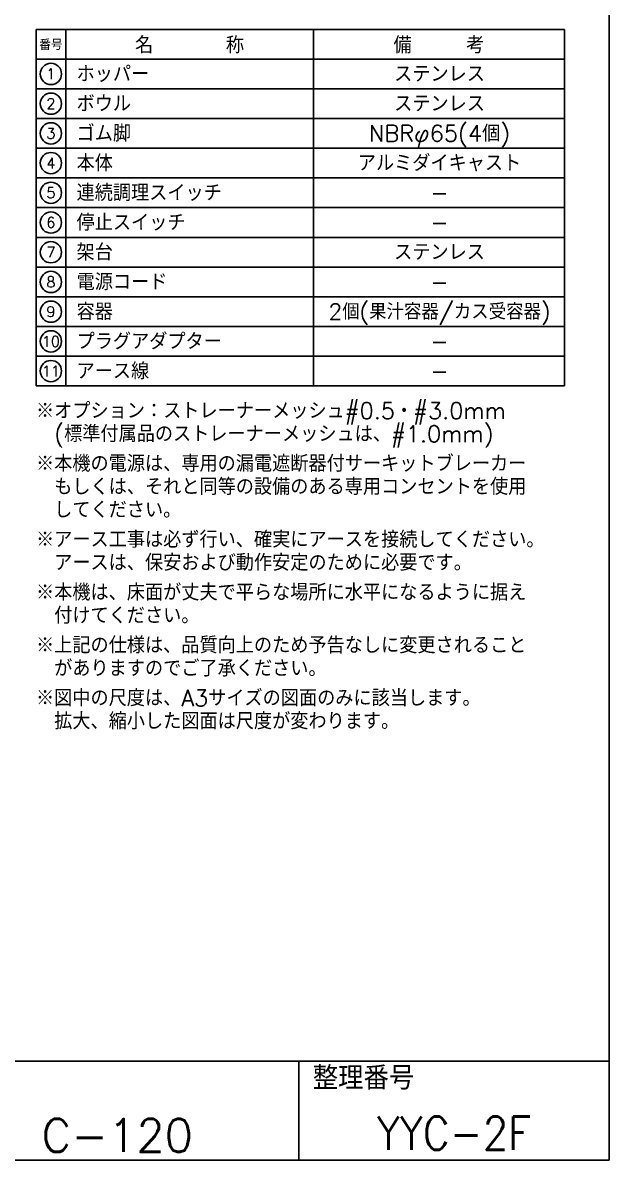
# Model space of a CAD drawing. Extents: x 230 to 4050, y 0 to 2754.
# Drawn here: x 3162 to 4050, y 0 to 1723 of the extents above; entities that cross this region are included whole.
import ezdxf
from ezdxf.enums import TextEntityAlignment as Align

# ---------------------------------------------------------------- set-up
doc = ezdxf.new("R2010")
doc.units = 0
doc.layers.add('SIYOU', color=7, linetype='CONTINUOUS')
doc.layers.add('WAKU', color=7, linetype='CONTINUOUS')
doc.styles.get("Standard").update_dxf_attribs({"font": 'ROMANS', "bigfont": 'EXTFONT.shx'})

msp = doc.modelspace()

# ---------------------------------------------------------------- linework, layer by layer
at = {"layer": 'SIYOU', "color": 6}
for p, q in [((3182, 1712.5), (3182, 1172.5)), ((3982, 1712.5), (3182, 1712.5)), ((3982, 1712.5), (3982, 1172.5)), ((3982, 1172.5), (3182, 1172.5))]:
    msp.add_line(p, q, dxfattribs=at)
at = {"layer": 'SIYOU', "color": 7}
for p, q in [((3227, 1712.5), (3227, 1172.5)), ((3602, 1712.5), (3602, 1172.5)), ((3982, 1667.5), (3182, 1667.5)), ((3982, 1622.5), (3182, 1622.5)), ((3982, 1577.5), (3182, 1577.5)), ((3982, 1532.5), (3182, 1532.5)), ((3982, 1487.5), (3182, 1487.5)), ((3982, 1442.5), (3182, 1442.5)), ((3982, 1397.5), (3182, 1397.5)), ((3982, 1352.5), (3182, 1352.5)), ((3982, 1307.5), (3182, 1307.5)), ((3982, 1262.5), (3182, 1262.5)), ((3982, 1217.5), (3182, 1217.5))]:
    msp.add_line(p, q, dxfattribs=at)
at = {"layer": 'SIYOU'}
for centre in [(3204.5, 1645), (3204.5, 1600), (3204.5, 1555), (3204.5, 1510), (3204.5, 1465), (3204.5, 1420), (3204.5, 1375), (3204.5, 1330), (3204.5, 1285), (3204.5, 1240), (3204.5, 1195)]:
    msp.add_circle(centre, 16.1, dxfattribs=at)
at = {"layer": 'WAKU', "color": 6}
for p, q in [((4050, 2753.5), (4050, 0)), ((230, 150), (4050, 150)), ((230, 0), (4050, 0))]:
    msp.add_line(p, q, dxfattribs=at)
at = {"layer": 'WAKU', "color": 7}
msp.add_line((3580, 150), (3580, 0), dxfattribs=at)

# ---------------------------------------------------------------- texts
at = {"layer": 'SIYOU'}
for s, height, p in [('番号', 16.07, (3204.5, 1690)), ('名\u3000\u3000\u3000\u3000称', 25, (3414.5, 1690)), ('備\u3000\u3000\u3000考', 25, (3792, 1690)), ('1', 16.1, (3204.5, 1645)), ('2', 16.1, (3204.5, 1600)), ('3', 16.1, (3204.5, 1555)), ('4', 16.1, (3204.5, 1510)), ('5', 16.1, (3204.5, 1465)), ('6', 16.1, (3204.5, 1420)), ('7', 16.1, (3204.5, 1375)), ('8', 16.1, (3204.5, 1330)), ('9', 16.1, (3204.5, 1285)), ('10', 16.07, (3204.5, 1240)), ('11', 16.07, (3204.5, 1195))]:
    msp.add_text(s, height=height, dxfattribs=at).set_placement(p, align=Align.MIDDLE)
for s, p in [('ホッパー', (3243.4, 1645)), ('ボウル', (3243.4, 1600)), ('ゴム脚', (3243.4, 1555)), ('本体', (3243.4, 1510)), ('連続調理スイッチ', (3243.4, 1465)), ('停止スイッチ', (3243.4, 1420)), ('架台', (3243.4, 1375)), ('電源コード', (3243.4, 1330)), ('容器', (3243.4, 1285)), ('プラグアダプター', (3243.4, 1240)), ('アース線', (3243.4, 1195))]:
    msp.add_text(s, height=25, dxfattribs=at).set_placement(p, align=Align.MIDDLE_LEFT)
at = {"layer": 'SIYOU', "color": 1}
for s, height, p in [('ステンレス', 25, (3793, 1645)), ('ステンレス', 25, (3793, 1600)), ('NBRφ65(4個)', 25, (3793, 1555)), ('アルミダイキャスト', 25, (3793, 1510.1)), ('-', 25, (3793, 1465.1)), ('-', 25, (3793, 1420.1)), ('ステンレス', 25, (3793, 1375.1)), ('-', 25, (3793, 1330.1)), ('2個(果汁容器/カス受容器)', 24, (3793, 1285.1)), ('-', 25, (3793, 1240.1)), ('-', 25, (3793, 1195.1))]:
    msp.add_text(s, height=height, dxfattribs=at).set_placement(p, align=Align.MIDDLE_CENTER)
for s, p in [('※オプション：ストレーナーメッシュ#0.5・#3.0mm', (3182, 1122.5)), ('\u3000(標準付属品のストレーナーメッシュは、#1.0mm)', (3182, 1087.5)), ('※本機の電源は、専用の漏電遮断器付サーキットブレーカー ', (3182, 1042.5)), ('\u3000もしくは、それと同等の設備のある専用コンセントを使用', (3182, 1007.5)), ('\u3000してください。', (3182, 972.5)), ('※アース工事は必ず行い、確実にアースを接続してください。', (3182, 927.5)), ('\u3000アースは、保安および動作安定のために必要です。', (3182, 892.5)), ('※本機は、床面が丈夫で平らな場所に水平になるように据え', (3182, 847.5)), ('\u3000付けてください。', (3182, 812.5)), ('※上記の仕様は、品質向上のため予告なしに変更されること', (3182, 767.5)), ('\u3000がありますのでご了承ください。', (3182, 732.5)), ('※図中の尺度は、A3サイズの図面のみに該当します。', (3182, 687.5)), ('\u3000拡大、縮小した図面は尺度が変わります。', (3182, 652.5))]:
    msp.add_text(s, height=25, dxfattribs=at).set_placement(p)
at = {"layer": 'WAKU'}
msp.add_text('整理番号', height=35, dxfattribs=at).set_placement((3600.9, 107.1))
at = {"layer": 'WAKU', "color": 1}
msp.add_text('C-120', height=50, dxfattribs=at).set_placement((3305, 37.5), align=Align.MIDDLE)
at = {"layer": 'WAKU', "color": 1, "width": 0.9}
msp.add_text('YYC-2F', height=50, dxfattribs=at).set_placement((3815, 16), align=Align.CENTER)

doc.saveas('drawing.dxf')
